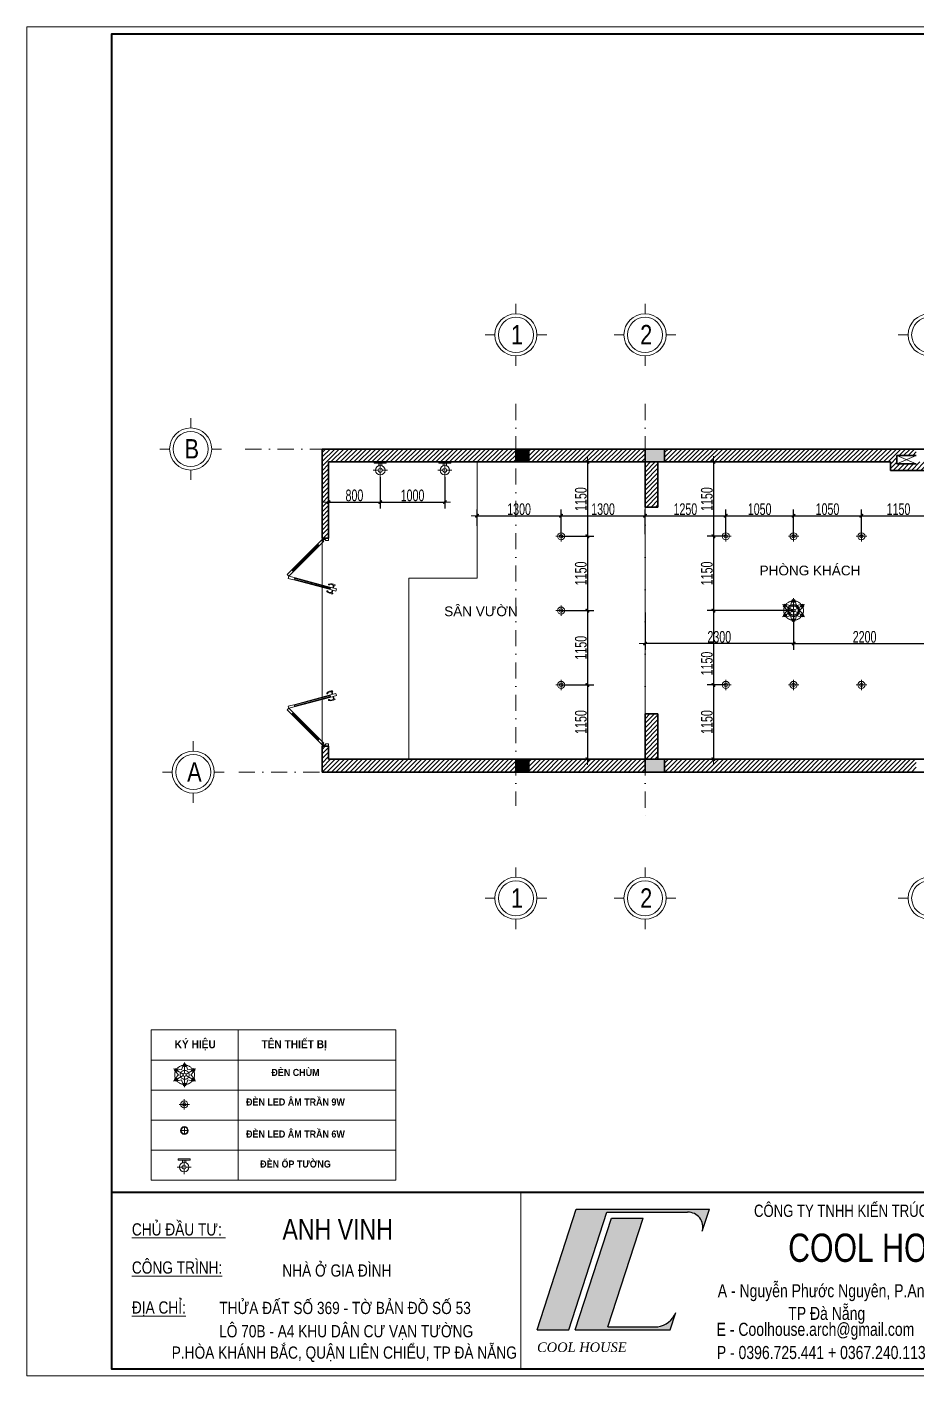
# Model space of a CAD drawing. Header units: inches. Extents: x 921646 to 2157952, y -92667 to 262089.
# Drawn here: x 1945408 to 1959174, y 46066 to 66943 of the extents above; entities that cross this region are included whole.
import ezdxf
from ezdxf.enums import TextEntityAlignment as Align

# ---------------------------------------------------------------- set-up
doc = ezdxf.new("R2010")
doc.units = ezdxf.units.IN
doc.header["$MEASUREMENT"] = 0
for name, pattern in [('CENTER', [2, 1.25, -0.25, 0.25, -0.25]), ('DASHDOT', [1, 0.5, -0.25, 0, -0.25]), ('DASHED', [0.75, 0.5, -0.25])]:
    doc.linetypes.add(name, pattern=pattern)
doc.layers.get('0').update_dxf_attribs({"lineweight": 9})
doc.layers.get('DEFPOINTS').update_dxf_attribs({"lineweight": 9})
for name, color, linetype, lineweight in [('00 gach chiu lua', 30, 'Continuous', 13), ('01-WALL', 10, 'Continuous', 35), ('04-TRUC', 40, 'DASHDOT', 9), ('09-DIMOUT', 251, 'Continuous', 9), ('13 TRICH DAN', 134, 'Continuous', 9), ('13-VATDUNG', 104, 'Continuous', 13), ('Cp Net Dam 0.25', 4, 'Continuous', 25), ('Cp Net Manh 0.15', 8, 'Continuous', 15), ('Cp Net Thep 0.40', 2, 'Continuous', 40), ('Cp Text 0.15', 3, 'Continuous', 15), ('DIEN-TB', 12, 'Continuous', 5), ('HATCH', 244, 'Continuous', 0)]:
    doc.layers.add(name, color=color, linetype=linetype, lineweight=lineweight)
doc.layers.add('02-TEXT', color=7, linetype='Continuous')
doc.styles.add('C', font='VHARIAL.TTF')
doc.styles.add('IN', font='VHARIAL.TTF')
doc.styles.add('KICHTHUOC', font='VHELVCN.TTF', dxfattribs={"width": 0.8})
doc.styles.add('kt', font='VHELVCN.TTF')
doc.styles.add('Text', font='VKORIN.TTF')
doc.styles.add('VHELVEN', font='VHELVEN.TTF')
doc.styles.add('VNI-HELVE', font='VHELVEB.TTF', dxfattribs={"width": 0.8})
doc.dimstyles.new('Copy of 100', dxfattribs={"dimscale": 100, "dimtxt": 1.8, "dimasz": 0.003, "dimexe": 1, "dimexo": 0, "dimgap": 0.1, "dimtad": 1, "dimdec": 0, "dimdsep": 46, "dimtxsty": 'KICHTHUOC', "dimblk": '1A', "dimcen": 0.001, "dimdle": 1.5, "dimclrt": 3, "dimadec": 0, "dimazin": 0, "dimtfac": 1, "dimtdec": 0, "dimtix": 1, "dimtmove": 2, "dimatfit": 3, "dimldrblk": '1A', "dimfxl": 1, "dimtolj": 1, "dimtzin": 0, "dimarcsym": 0})

# ---------------------------------------------------------------- blocks, each defined once
blk = doc.blocks.new('DDDD')
at = {"layer": '09-DIMOUT'}
h = blk.add_hatch(color=256, dxfattribs=at)
h.dxf.hatch_style = 1
h.paths.add_polyline_path([(1648738, 63343), (1649038, 63343), (1649038, 63543), (1648738, 63543)])
at = {"layer": '01-WALL'}
blk.add_lwpolyline([(1648738, 63343), (1649038, 63343), (1649038, 63543), (1648738, 63543)], close=True, dxfattribs=at)
blk = doc.blocks.new('luoi')
at = {"layer": '09-DIMOUT'}
h = blk.add_hatch(color=256, dxfattribs=at)
h.dxf.hatch_style = 1
h.paths.add_polyline_path([(1733122, 129394), (1733322, 129394), (1733322, 129594), (1733122, 129594)])
h = blk.add_hatch(color=256, dxfattribs=at)
h.dxf.hatch_style = 1
h.paths.add_polyline_path([(1733122, 124594), (1733322, 124594), (1733322, 124794), (1733122, 124794)])
at = {"layer": '01-WALL'}
for points in [[(1733122, 129594), (1733322, 129594), (1733322, 129394), (1733122, 129394)], [(1733122, 124794), (1733322, 124794), (1733322, 124594), (1733122, 124594)]]:
    blk.add_lwpolyline(points, close=True, dxfattribs=at)
at = {"layer": '04-TRUC', "ltscale": 500}
for p, q in [((1733122, 130293), (1733122, 124071)), ((1735122, 130293), (1735122, 123840)), ((1728931, 129594), (1752564, 129594)), ((1728830, 124594), (1752564, 124594))]:
    blk.add_line(p, q, dxfattribs=at)
at = {"layer": '09-DIMOUT', "xscale": -1, "rotation": 180}
for p in [(86384, 192937), (86384, 188137)]:
    blk.add_blockref('DDDD', p, dxfattribs=at)
blk = doc.blocks.new('tương t1')
at = {"layer": '09-DIMOUT'}
h = blk.add_hatch(dxfattribs=at)
h.set_pattern_fill('ANSI31', color=256, scale=400)
h.set_pattern_definition([(45, (-219856.57, -74351.743), (-35.355339, 35.355339), [])])
h.paths.add_polyline_path([(1733122, 124794), (1730222, 124794), (1730222, 124994), (1730122, 124994), (1730122, 124594), (1733122, 124594)])
h.paths.add_polyline_path([(1735122, 124794), (1733322, 124794), (1733322, 124594), (1735122, 124594)])
h.paths.add_polyline_path([(1735322, 125494), (1735122, 125494), (1735122, 124794), (1735322, 124794)])
h.paths.add_polyline_path([(1739322, 124794), (1735422, 124794), (1735422, 124594), (1739322, 124594)])
h.paths.add_polyline_path([(1742922, 124794), (1742922, 124894), (1742822, 124894), (1742822, 124794), (1742742, 124794), (1742742, 124894), (1742202, 124894), (1742202, 124794), (1742122, 124794), (1742122, 124894), (1742022, 124894), (1742022, 124794), (1739622, 124794), (1739622, 124594), (1742922, 124594)])
h.paths.add_polyline_path([(1746522, 124794), (1743222, 124794), (1743222, 124594), (1746522, 124594)])
h.paths.add_polyline_path([(1751322, 124744), (1751272, 124744), (1751272, 125194), (1751422, 125194), (1751422, 124794), (1751622, 124794), (1751622, 125607), (1751422, 125607), (1751422, 125294), (1751172, 125294), (1751172, 124744), (1748472, 124744), (1748472, 125294), (1748372, 125294), (1748372, 124794), (1746822, 124794), (1746822, 124594), (1751322, 124594)])
h.paths.add_polyline_path([(1751622, 125994), (1751422, 125994), (1751422, 125607), (1751622, 125607)])
h.paths.add_polyline_path([(1751422, 126194), (1751122, 126194), (1751122, 126094), (1751422, 126094)])
h.paths.add_polyline_path([(1751622, 126294), (1751522, 126294), (1751522, 126194), (1751622, 126194)])
h.paths.add_polyline_path([(1750522, 126194), (1750122, 126194), (1750122, 126294), (1750022, 126294), (1750022, 126194), (1747822, 126194), (1747822, 126094), (1748372, 126094), (1748372, 125994), (1748472, 125994), (1748472, 126094), (1750522, 126094)])
h.paths.add_polyline_path([(1746822, 129394), (1746722, 129394), (1746722, 126094), (1746922, 126094), (1746922, 126194), (1746822, 126194), (1746822, 126794), (1746822, 126894)])
h.paths.add_polyline_path([(1750122, 127494), (1750022, 127494), (1750022, 127194), (1750122, 127194)])
h.paths.add_polyline_path([(1750122, 129394), (1751322, 129394), (1751322, 129594), (1746822, 129594), (1746822, 129444), (1750022, 129444), (1750022, 128894), (1750122, 128894)])
h.paths.add_polyline_path([(1751622, 129394), (1751522, 129394), (1751522, 127194), (1751622, 127194)])
h.paths.add_polyline_path([(1746522, 129594), (1743222, 129594), (1743222, 129394), (1746522, 129394)])
h.paths.add_polyline_path([(1742922, 129594), (1739622, 129594), (1739622, 129394), (1742922, 129394)])
h.paths.add_polyline_path([(1739022, 129494), (1739322, 129494), (1739322, 129594), (1735422, 129594), (1735422, 129394), (1738922, 129394), (1738922, 129264), (1739522, 129264), (1739522, 129394), (1739322, 129394), (1739322, 129364), (1739022, 129364)])
h.paths.add_polyline_path([(1735122, 129594), (1733322, 129594), (1733322, 129394), (1735122, 129394)])
h.paths.add_polyline_path([(1735322, 129394), (1735122, 129394), (1735122, 128694), (1735322, 128694)])
h.paths.add_polyline_path([(1733122, 129594), (1730122, 129594), (1730122, 128214), (1730222, 128214), (1730222, 129394), (1733122, 129394)])
at = {"layer": '01-WALL'}
for p, q in [((1730122, 129594), (1751622, 129594)), ((1730122, 128214), (1730122, 129594)), ((1739322, 129494), (1739022, 129494)), ((1739022, 129494), (1739022, 129364)), ((1730222, 129394), (1738922, 129394)), ((1730222, 128214), (1730222, 129394)), ((1735122, 129394), (1735122, 128694)), ((1735322, 129394), (1735322, 128694)), ((1738922, 129394), (1738922, 129264)), ((1739522, 129264), (1738922, 129264)), ((1739322, 129364), (1739022, 129364)), ((1735322, 128694), (1735122, 128694)), ((1730222, 128214), (1730122, 128214)), ((1735122, 125494), (1735122, 124794)), ((1735322, 125494), (1735122, 125494)), ((1735322, 125494), (1735322, 124794)), ((1730122, 124594), (1730122, 124994)), ((1730222, 124994), (1730122, 124994)), ((1730222, 124794), (1730222, 124994)), ((1730222, 124794), (1742022, 124794)), ((1751622, 124594), (1730122, 124594))]:
    blk.add_line(p, q, dxfattribs=at)
at = {"layer": '09-DIMOUT'}
for p, q in [((1739022, 129364), (1739322, 129494)), ((1739322, 129364), (1739022, 129494)), ((1735322, 128694), (1735122, 128694))]:
    blk.add_line(p, q, dxfattribs=at)
blk = doc.blocks.new('jajaj')
at = {"layer": '13-VATDUNG'}
for p, q in [((1736072, 149910), (1735719, 149557)), ((1736078, 149903), (1735726, 149551)), ((1736087, 149894), (1735735, 149541)), ((1736094, 149887), (1735742, 149535)), ((1736240, 149280), (1735759, 149409)), ((1736243, 149289), (1735762, 149418)), ((1736246, 149302), (1735765, 149431)), ((1736249, 149311), (1735767, 149440)), ((1736283, 149269), (1736274, 149232)), ((1736291, 149266), (1736282, 149230)), ((1736292, 149299), (1736301, 149336)), ((1736300, 149297), (1736309, 149334))]:
    blk.add_line(p, q, dxfattribs=at)
for points in [[(1736096, 149902), (1736087, 149894), (1736094, 149887), (1736164, 149956), (1736141, 149979), (1736072, 149910), (1736078, 149903), (1736087, 149911)], [(1736187, 149966), (1736232, 149966), (1736232, 149999), (1736141, 149999), (1736141, 149979), (1736187, 149979)], [(1735742, 149535), (1735735, 149541), (1735727, 149533), (1735718, 149542), (1735726, 149551), (1735719, 149557), (1735650, 149488), (1735673, 149465)], [(1735767, 149440), (1735765, 149431), (1735753, 149434), (1735750, 149421), (1735762, 149418), (1735759, 149409), (1735664, 149434), (1735673, 149465)], [(1736258, 149299), (1736246, 149302), (1736249, 149311), (1736343, 149286), (1736335, 149255), (1736240, 149280), (1736243, 149289), (1736254, 149286)]]:
    blk.add_lwpolyline(points, close=True, dxfattribs=at)
for points in [[(1736218, 149259, -0.468874), (1736219, 149247, 0.208252), (1736264, 149234), (1736292, 149227), (1736289, 149217, -0.211764), (1736206, 149250, -0.765143)], [(1736247, 149350, -0.468874), (1736240, 149341, -0.765143), (1736234, 149354, -0.211764), (1736322, 149341), (1736320, 149331), (1736292, 149339, 0.208252)]]:
    blk.add_lwpolyline(points, format="xyb", close=True, dxfattribs=at)
blk = doc.blocks.new('A$C788F0ACE')
at = {"layer": 'Cp Net Manh 0.15', "linetype": 'Continuous'}
for p, q in [((0, 300), (0, 440)), ((-300, 0), (-440, 0)), ((300, 0), (440, 0)), ((0, -300), (0, -440))]:
    blk.add_line(p, q, dxfattribs=at)
for radius in [300, 250]:
    blk.add_circle((0, 0), radius, dxfattribs=at)
at = {"layer": 'Cp Text 0.15', "color": 7, "linetype": 'Continuous', "style": 'VHELVEN'}
blk.add_attdef('TRUC', text='', height=280, dxfattribs=at).set_placement((94, 1), align=Align.MIDDLE_CENTER)
blk = doc.blocks.new('dim')
at = {"layer": 'Cp Text 0.15'}
ref = blk.add_blockref('A$C788F0ACE', (1952978.4, 205712.9), dxfattribs=dict(at, xscale=1.086778053933425, yscale=1.086778053933425, zscale=1.086778053933425, rotation=180))
ref.add_attrib('TRUC', '1', dxfattribs={"layer": '0', "color": 3, "height": 300, "style": 'VNI-HELVE', "width": 0.8}).set_placement((1952996.2, 205716.2), align=Align.MIDDLE_CENTER)
ref = blk.add_blockref('A$C788F0ACE', (1954978.4, 205712.9), dxfattribs=dict(at, xscale=1.086778053933425, yscale=1.086778053933425, zscale=1.086778053933425, rotation=180))
ref.add_attrib('TRUC', '2', dxfattribs={"layer": '0', "color": 3, "height": 300, "style": 'VNI-HELVE', "width": 0.8}).set_placement((1954996.2, 205716.2), align=Align.MIDDLE_CENTER)
ref = blk.add_blockref('A$C788F0ACE', (1959378.4, 205712.9), dxfattribs=dict(at, xscale=1.086778053933425, yscale=1.086778053933425, zscale=1.086778053933425, rotation=180))
ref.add_attrib('TRUC', '3', dxfattribs={"layer": '0', "color": 3, "height": 300, "style": 'VNI-HELVE', "width": 0.8}).set_placement((1959396.2, 205716.2), align=Align.MIDDLE_CENTER)
ref = blk.add_blockref('A$C788F0ACE', (1947942.5, 203946), dxfattribs=dict(at, xscale=1.086778053933425, yscale=1.086778053933425, zscale=1.086778053933425, rotation=180))
ref.add_attrib('TRUC', 'B', dxfattribs={"layer": '0', "color": 3, "height": 300, "style": 'VNI-HELVE', "width": 0.8}).set_placement((1947960.3, 203949.4), align=Align.MIDDLE_CENTER)
ref = blk.add_blockref('A$C788F0ACE', (1947982.5, 198946), dxfattribs=dict(at, xscale=1.086778053933425, yscale=1.086778053933425, zscale=1.086778053933425, rotation=180))
ref.add_attrib('TRUC', 'A', dxfattribs={"layer": '0', "color": 3, "height": 300, "style": 'VNI-HELVE', "width": 0.8}).set_placement((1948000.3, 198949.4), align=Align.MIDDLE_CENTER)
ref = blk.add_blockref('A$C788F0ACE', (1952978.4, 196993.8), dxfattribs=dict(at, xscale=1.086778053933425, yscale=1.086778053933425, zscale=1.086778053933425, rotation=180))
ref.add_attrib('TRUC', '1', dxfattribs={"layer": '0', "color": 3, "height": 300, "style": 'VNI-HELVE', "width": 0.8}).set_placement((1952996.2, 196997.1), align=Align.MIDDLE_CENTER)
ref = blk.add_blockref('A$C788F0ACE', (1954978.4, 196993.8), dxfattribs=dict(at, xscale=1.086778053933425, yscale=1.086778053933425, zscale=1.086778053933425, rotation=180))
ref.add_attrib('TRUC', '2', dxfattribs={"layer": '0', "color": 3, "height": 300, "style": 'VNI-HELVE', "width": 0.8}).set_placement((1954996.2, 196997.1), align=Align.MIDDLE_CENTER)
ref = blk.add_blockref('A$C788F0ACE', (1959378.4, 196993.8), dxfattribs=dict(at, xscale=1.086778053933425, yscale=1.086778053933425, zscale=1.086778053933425, rotation=180))
ref.add_attrib('TRUC', '3', dxfattribs={"layer": '0', "color": 3, "height": 300, "style": 'VNI-HELVE', "width": 0.8}).set_placement((1959396.2, 196997.1), align=Align.MIDDLE_CENTER)
blk = doc.blocks.new('Khung Ht dep')
at = {"layer": 'HATCH'}
h = blk.add_hatch(color=256, dxfattribs=at)
h.dxf.hatch_style = 1
h.paths.add_polyline_path([(9412, 2369), (9878, 2369), (10440, 4098), (11626, 4098, -0.508984), (11842, 3821), (11946, 4142), (9989, 4142)])
h.paths.add_polyline_path([(9972, 2369), (11370, 2369), (11453, 2625, -0.262638), (11186, 2413), (10452, 2413), (10971, 4009), (10505, 4009)], flags=17)
blk.add_line((9173, 4392), (9173, 1792))
at = {"layer": 'Cp Net Dam 0.25'}
for p, q in [((9412, 2369), (9989, 4142)), ((9878, 2369), (10440, 4098)), ((9972, 2369), (10505, 4009)), ((9989, 4142), (11946, 4142)), ((10440, 4098), (11626, 4098)), ((10452, 2413), (10971, 4009)), ((10505, 4009), (10971, 4009)), ((11842, 3821), (11946, 4142)), ((11370, 2369), (11453, 2625)), ((10452, 2413), (11186, 2413)), ((9412, 2369), (9878, 2369)), ((9972, 2369), (11370, 2369))]:
    blk.add_line(p, q, dxfattribs=at)
for centre, radius, start, end in [((11633, 3881), 217, 344.0217, 91.9232), ((11131, 2756), 347, 278.9949, 337.8578)]:
    blk.add_arc(centre, radius, start, end, dxfattribs=at)
at = {"layer": 'Cp Net Thep 0.40', "color": 106}
blk.add_line((3162, 4392), (30380, 4392), dxfattribs=at)
at = {"layer": 'Cp Net Thep 0.40', "color": 106, "flags": 128}
blk.add_lwpolyline([(30380, 21415), (30380, 1792), (3162, 1792), (3162, 21415)], close=True, dxfattribs=at)
at = {"layer": 'DEFPOINTS', "ltscale": 100}
blk.add_lwpolyline([(30430, 1692), (30430, 21515), (1912, 21515), (1912, 1692)], close=True, dxfattribs=at)
at = {"layer": 'Cp Net Manh 0.15', "insert": (9412, 2185), "char_height": 140.72, "width": 1957.54, "attachment_point": 1, "rotation": 359.9996, "style": 'kt'}
blk.add_mtext('\\pxqd;{\\fTimes New Roman|b0|i1|c0|p18;COOL HOUSE}', dxfattribs=at)
at = {"layer": 'Cp Text 0.15', "color": 8, "style": 'Text', "width": 0.8}
for s, height, p in [('COÂNG TY TNHH KIEÁN TRUÙC - XAÂY DÖÏNG', 180.23, (12602, 4030)), ('COOL HOUSE', 415.3, (13104, 3369)), ('A - Nguyeãn Phöôùc Nguyeân, P.An Kheâ, Q.Thanh Kheâ', 192.25, (12069, 2849)), ('TP Ñaø Naüng', 192.25, (13105, 2516)), ('E - Coolhouse.arch@gmail.com', 192.25, (12052, 2282)), ('P - 0396.725.441 + 0367.240.113', 192.25, (12055, 1941))]:
    blk.add_text(s, height=height, dxfattribs=at).set_placement(p)
at = {"layer": 'Cp Text 0.15', "color": 7, "ltscale": 100, "style": 'IN', "width": 0.8}
for s, height, p in [('%%uchñ ®Çu t\xad: ', 180, (3455, 3756)), ('ANH VINH', 304.2, (5669, 3694, -32416)), ('%%Uc«ng tr×nh:', 180, (3455, 3196)), ('nhµ ë gia ®×nh', 180, (5667, 3152, -32416)), ('%%U®Þa chØ:', 180, (3455, 2609)), ('thöa ®Êt sè 369 - tê b¶n ®å sè 53', 180, (4741, 2602, -32416)), ('l« 70b - a4 khu d©n c\xad v¹n t\xadêng ', 180, (4738, 2260, -32416)), ('p.hßa kh¸nh b¾c, quËn liªn chiÓu, tp ®µ n½ng', 180, (4041, 1946, -32416))]:
    blk.add_text(s, height=height, dxfattribs=at).set_placement(p)
blk = doc.blocks.new('KTHUOC')
blk.add_hatch(color=256).paths.add_polyline_path([(-71, -42), (42, 71, -1), (71, 42), (-42, -71, -1)])
for p, q in [((-14, 14), (14, -14)), ((0, -200), (0, 200)), ((-300, 0), (300, 0))]:
    blk.add_line(p, q)
for points in [[(42, 71), (-71, -42)], [(-42, -71), (71, 42)]]:
    blk.add_lwpolyline(points)
for centre, start, end in [((57, 57), 315, 135), ((-57, -57), 135, 315)]:
    blk.add_arc(centre, 20, start, end)
blk = doc.blocks.new('1A')
at = {"layer": '00 gach chiu lua'}
blk.add_blockref('KTHUOC', (0, 0), dxfattribs=at)
blk = doc.blocks.new('*D374')
at = {"layer": '09-DIMOUT', "color": 0, "lineweight": -2, "transparency": 16777216}
for p, q in [((1952378, 59221), (1952378, 59478)), ((1952379, 59378), (1953678, 59378)), ((1953678, 59062), (1953678, 59478))]:
    blk.add_line(p, q, dxfattribs=at)
at = {"layer": 'DEFPOINTS', "color": 0, "transparency": 16777216}
for p in [(1953678, 59378), (1952378, 59221), (1953678, 59062)]:
    blk.add_point(p, dxfattribs=at)
at = {"layer": '09-DIMOUT', "color": 0, "lineweight": -2, "transparency": 16777216, "xscale": 0.3, "yscale": 0.3, "zscale": 0.3, "rotation": 180}
blk.add_blockref('1A', (1952378, 59378), dxfattribs=at)
at = {"layer": '09-DIMOUT', "color": 0, "lineweight": -2, "transparency": 16777216, "xscale": 0.3, "yscale": 0.3, "zscale": 0.3}
blk.add_blockref('1A', (1953678, 59378), dxfattribs=at)
at = {"layer": '09-DIMOUT', "color": 3, "transparency": 16777216, "insert": (1953028, 59480), "char_height": 180, "attachment_point": 5, "style": 'KICHTHUOC'}
blk.add_mtext('\\A1;1300', dxfattribs=at)
blk = doc.blocks.new('*D375')
at = {"layer": '09-DIMOUT', "color": 0, "lineweight": -2, "transparency": 16777216}
for p, q in [((1953678, 59062), (1953678, 59478)), ((1953679, 59378), (1954978, 59378)), ((1954978, 59092), (1954978, 59478))]:
    blk.add_line(p, q, dxfattribs=at)
at = {"layer": 'DEFPOINTS', "color": 0, "transparency": 16777216}
for p in [(1954978, 59378), (1954978, 59092), (1953678, 59062)]:
    blk.add_point(p, dxfattribs=at)
at = {"layer": '09-DIMOUT', "color": 0, "lineweight": -2, "transparency": 16777216, "xscale": 0.3, "yscale": 0.3, "zscale": 0.3, "rotation": 180}
blk.add_blockref('1A', (1953678, 59378), dxfattribs=at)
at = {"layer": '09-DIMOUT', "color": 0, "lineweight": -2, "transparency": 16777216, "xscale": 0.3, "yscale": 0.3, "zscale": 0.3}
blk.add_blockref('1A', (1954978, 59378), dxfattribs=at)
at = {"layer": '09-DIMOUT', "color": 3, "transparency": 16777216, "insert": (1954328, 59480), "char_height": 180, "attachment_point": 5, "style": 'KICHTHUOC'}
blk.add_mtext('\\A1;1300', dxfattribs=at)
blk = doc.blocks.new('*D376')
at = {"layer": '09-DIMOUT', "color": 0, "lineweight": -2, "transparency": 16777216}
for p, q in [((1954978, 59092), (1954978, 59478)), ((1954979, 59378), (1956228, 59378)), ((1956228, 59062), (1956228, 59478))]:
    blk.add_line(p, q, dxfattribs=at)
at = {"layer": 'DEFPOINTS', "color": 0, "transparency": 16777216}
for p in [(1956228, 59378), (1954978, 59092), (1956228, 59062)]:
    blk.add_point(p, dxfattribs=at)
at = {"layer": '09-DIMOUT', "color": 0, "lineweight": -2, "transparency": 16777216, "xscale": 0.3, "yscale": 0.3, "zscale": 0.3, "rotation": 180}
blk.add_blockref('1A', (1954978, 59378), dxfattribs=at)
at = {"layer": '09-DIMOUT', "color": 0, "lineweight": -2, "transparency": 16777216, "xscale": 0.3, "yscale": 0.3, "zscale": 0.3}
blk.add_blockref('1A', (1956228, 59378), dxfattribs=at)
at = {"layer": '09-DIMOUT', "color": 3, "transparency": 16777216, "insert": (1955603, 59480), "char_height": 180, "attachment_point": 5, "style": 'KICHTHUOC'}
blk.add_mtext('\\A1;1250', dxfattribs=at)
blk = doc.blocks.new('*D377')
at = {"layer": '09-DIMOUT', "color": 0, "lineweight": -2, "transparency": 16777216}
for p, q in [((1956228, 59062), (1956228, 59478)), ((1956229, 59378), (1957278, 59378)), ((1957278, 59062), (1957278, 59478))]:
    blk.add_line(p, q, dxfattribs=at)
at = {"layer": 'DEFPOINTS', "color": 0, "transparency": 16777216}
for p in [(1957278, 59378), (1956228, 59062), (1957278, 59062)]:
    blk.add_point(p, dxfattribs=at)
at = {"layer": '09-DIMOUT', "color": 0, "lineweight": -2, "transparency": 16777216, "xscale": 0.3, "yscale": 0.3, "zscale": 0.3, "rotation": 180}
blk.add_blockref('1A', (1956228, 59378), dxfattribs=at)
at = {"layer": '09-DIMOUT', "color": 0, "lineweight": -2, "transparency": 16777216, "xscale": 0.3, "yscale": 0.3, "zscale": 0.3}
blk.add_blockref('1A', (1957278, 59378), dxfattribs=at)
at = {"layer": '09-DIMOUT', "color": 3, "transparency": 16777216, "insert": (1956753, 59480), "char_height": 180, "attachment_point": 5, "style": 'KICHTHUOC'}
blk.add_mtext('\\A1;1050', dxfattribs=at)
blk = doc.blocks.new('*D378')
at = {"layer": '09-DIMOUT', "color": 0, "lineweight": -2, "transparency": 16777216}
for p, q in [((1957278, 59062), (1957278, 59478)), ((1957279, 59378), (1958328, 59378)), ((1958328, 59062), (1958328, 59478))]:
    blk.add_line(p, q, dxfattribs=at)
at = {"layer": 'DEFPOINTS', "color": 0, "transparency": 16777216}
for p in [(1958328, 59378), (1957278, 59062), (1958328, 59062)]:
    blk.add_point(p, dxfattribs=at)
at = {"layer": '09-DIMOUT', "color": 0, "lineweight": -2, "transparency": 16777216, "xscale": 0.3, "yscale": 0.3, "zscale": 0.3, "rotation": 180}
blk.add_blockref('1A', (1957278, 59378), dxfattribs=at)
at = {"layer": '09-DIMOUT', "color": 0, "lineweight": -2, "transparency": 16777216, "xscale": 0.3, "yscale": 0.3, "zscale": 0.3}
blk.add_blockref('1A', (1958328, 59378), dxfattribs=at)
at = {"layer": '09-DIMOUT', "color": 3, "transparency": 16777216, "insert": (1957803, 59480), "char_height": 180, "attachment_point": 5, "style": 'KICHTHUOC'}
blk.add_mtext('\\A1;1050', dxfattribs=at)
blk = doc.blocks.new('*D379')
at = {"layer": '09-DIMOUT', "color": 0, "lineweight": -2, "transparency": 16777216}
for p, q in [((1958328, 59062), (1958328, 59478)), ((1958329, 59378), (1959478, 59378)), ((1959478, 58989), (1959478, 59478))]:
    blk.add_line(p, q, dxfattribs=at)
at = {"layer": 'DEFPOINTS', "color": 0, "transparency": 16777216}
for p in [(1959478, 59378), (1958328, 59062), (1959478, 58989)]:
    blk.add_point(p, dxfattribs=at)
at = {"layer": '09-DIMOUT', "color": 0, "lineweight": -2, "transparency": 16777216, "xscale": 0.3, "yscale": 0.3, "zscale": 0.3, "rotation": 180}
blk.add_blockref('1A', (1958328, 59378), dxfattribs=at)
at = {"layer": '09-DIMOUT', "color": 0, "lineweight": -2, "transparency": 16777216, "xscale": 0.3, "yscale": 0.3, "zscale": 0.3}
blk.add_blockref('1A', (1959478, 59378), dxfattribs=at)
at = {"layer": '09-DIMOUT', "color": 3, "transparency": 16777216, "insert": (1958903, 59480), "char_height": 180, "attachment_point": 5, "style": 'KICHTHUOC'}
blk.add_mtext('\\A1;1150', dxfattribs=at)
blk = doc.blocks.new('*D380')
at = {"layer": '09-DIMOUT', "color": 0, "lineweight": -2, "transparency": 16777216}
for p, q in [((1953678, 60212), (1954187, 60212)), ((1954087, 60212), (1954087, 59062)), ((1953678, 59062), (1954187, 59062))]:
    blk.add_line(p, q, dxfattribs=at)
at = {"layer": 'DEFPOINTS', "color": 0, "transparency": 16777216}
for p in [(1953678, 60212), (1953678, 59062), (1954087, 59062)]:
    blk.add_point(p, dxfattribs=at)
at = {"layer": '09-DIMOUT', "color": 0, "lineweight": -2, "transparency": 16777216, "xscale": 0.3, "yscale": 0.3, "zscale": 0.3}
for p, rotation in [((1954087, 60212), 90), ((1954087, 59062), 270)]:
    blk.add_blockref('1A', p, dxfattribs=dict(at, rotation=rotation))
at = {"layer": '09-DIMOUT', "color": 3, "transparency": 16777216, "insert": (1953985, 59637), "char_height": 180, "attachment_point": 5, "rotation": 90, "style": 'KICHTHUOC'}
blk.add_mtext('\\A1;1150', dxfattribs=at)
blk = doc.blocks.new('*D381')
at = {"layer": '09-DIMOUT', "color": 0, "lineweight": -2, "transparency": 16777216}
for p, q in [((1953678, 59062), (1954187, 59062)), ((1954087, 59062), (1954087, 57912)), ((1953678, 57912), (1954187, 57912))]:
    blk.add_line(p, q, dxfattribs=at)
at = {"layer": 'DEFPOINTS', "color": 0, "transparency": 16777216}
for p in [(1953678, 59062), (1953678, 57912), (1954087, 57912)]:
    blk.add_point(p, dxfattribs=at)
at = {"layer": '09-DIMOUT', "color": 0, "lineweight": -2, "transparency": 16777216, "xscale": 0.3, "yscale": 0.3, "zscale": 0.3}
for p, rotation in [((1954087, 59062), 90), ((1954087, 57912), 270)]:
    blk.add_blockref('1A', p, dxfattribs=dict(at, rotation=rotation))
at = {"layer": '09-DIMOUT', "color": 3, "transparency": 16777216, "insert": (1953985, 58487), "char_height": 180, "attachment_point": 5, "rotation": 90, "style": 'KICHTHUOC'}
blk.add_mtext('\\A1;1150', dxfattribs=at)
blk = doc.blocks.new('*D382')
at = {"layer": '09-DIMOUT', "color": 0, "lineweight": -2, "transparency": 16777216}
for p, q in [((1953678, 57912), (1954187, 57912)), ((1954087, 57912), (1954087, 56762)), ((1953678, 56762), (1954187, 56762))]:
    blk.add_line(p, q, dxfattribs=at)
at = {"layer": 'DEFPOINTS', "color": 0, "transparency": 16777216}
for p in [(1953678, 57912), (1953678, 56762), (1954087, 56762)]:
    blk.add_point(p, dxfattribs=at)
at = {"layer": '09-DIMOUT', "color": 0, "lineweight": -2, "transparency": 16777216, "xscale": 0.3, "yscale": 0.3, "zscale": 0.3}
for p, rotation in [((1954087, 57912), 90), ((1954087, 56762), 270)]:
    blk.add_blockref('1A', p, dxfattribs=dict(at, rotation=rotation))
at = {"layer": '09-DIMOUT', "color": 3, "transparency": 16777216, "insert": (1953985, 57337), "char_height": 180, "attachment_point": 5, "rotation": 90, "style": 'KICHTHUOC'}
blk.add_mtext('\\A1;1150', dxfattribs=at)
blk = doc.blocks.new('*D383')
at = {"layer": '09-DIMOUT', "color": 0, "lineweight": -2, "transparency": 16777216}
for p, q in [((1953678, 56762), (1954187, 56762)), ((1954087, 56762), (1954087, 55612)), ((1953678, 55612), (1954187, 55612))]:
    blk.add_line(p, q, dxfattribs=at)
at = {"layer": 'DEFPOINTS', "color": 0, "transparency": 16777216}
for p in [(1953678, 56762), (1953678, 55612), (1954087, 55612)]:
    blk.add_point(p, dxfattribs=at)
at = {"layer": '09-DIMOUT', "color": 0, "lineweight": -2, "transparency": 16777216, "xscale": 0.3, "yscale": 0.3, "zscale": 0.3}
for p, rotation in [((1954087, 56762), 90), ((1954087, 55612), 270)]:
    blk.add_blockref('1A', p, dxfattribs=dict(at, rotation=rotation))
at = {"layer": '09-DIMOUT', "color": 3, "transparency": 16777216, "insert": (1953985, 56187), "char_height": 180, "attachment_point": 5, "rotation": 90, "style": 'KICHTHUOC'}
blk.add_mtext('\\A1;1150', dxfattribs=at)
blk = doc.blocks.new('*D384')
at = {"layer": '09-DIMOUT', "color": 0, "lineweight": -2, "transparency": 16777216}
for p, q in [((1956256, 60212), (1955938, 60212)), ((1956038, 60212), (1956038, 59062)), ((1956228, 59062), (1955938, 59062))]:
    blk.add_line(p, q, dxfattribs=at)
at = {"layer": 'DEFPOINTS', "color": 0, "transparency": 16777216}
for p in [(1956256, 60212), (1956038, 59062), (1956228, 59062)]:
    blk.add_point(p, dxfattribs=at)
at = {"layer": '09-DIMOUT', "color": 0, "lineweight": -2, "transparency": 16777216, "xscale": 0.3, "yscale": 0.3, "zscale": 0.3}
for p, rotation in [((1956038, 60212), 90), ((1956038, 59062), 270)]:
    blk.add_blockref('1A', p, dxfattribs=dict(at, rotation=rotation))
at = {"layer": '09-DIMOUT', "color": 3, "transparency": 16777216, "insert": (1955936, 59637), "char_height": 180, "attachment_point": 5, "rotation": 90, "style": 'KICHTHUOC'}
blk.add_mtext('\\A1;1150', dxfattribs=at)
blk = doc.blocks.new('*D385')
at = {"layer": '09-DIMOUT', "color": 0, "lineweight": -2, "transparency": 16777216}
for p, q in [((1956228, 59062), (1955938, 59062)), ((1956038, 59062), (1956038, 57912)), ((1957278, 57912), (1955938, 57912))]:
    blk.add_line(p, q, dxfattribs=at)
at = {"layer": 'DEFPOINTS', "color": 0, "transparency": 16777216}
for p in [(1956228, 59062), (1956038, 57912), (1957278, 57912)]:
    blk.add_point(p, dxfattribs=at)
at = {"layer": '09-DIMOUT', "color": 0, "lineweight": -2, "transparency": 16777216, "xscale": 0.3, "yscale": 0.3, "zscale": 0.3}
for p, rotation in [((1956038, 59062), 90), ((1956038, 57912), 270)]:
    blk.add_blockref('1A', p, dxfattribs=dict(at, rotation=rotation))
at = {"layer": '09-DIMOUT', "color": 3, "transparency": 16777216, "insert": (1955936, 58487), "char_height": 180, "attachment_point": 5, "rotation": 90, "style": 'KICHTHUOC'}
blk.add_mtext('\\A1;1150', dxfattribs=at)
blk = doc.blocks.new('*D386')
at = {"layer": '09-DIMOUT', "color": 0, "lineweight": -2, "transparency": 16777216}
for p, q in [((1957278, 57912), (1955938, 57912)), ((1956038, 57912), (1956038, 56762)), ((1956228, 56762), (1955938, 56762))]:
    blk.add_line(p, q, dxfattribs=at)
at = {"layer": 'DEFPOINTS', "color": 0, "transparency": 16777216}
for p in [(1957278, 57912), (1956038, 56762), (1956228, 56762)]:
    blk.add_point(p, dxfattribs=at)
at = {"layer": '09-DIMOUT', "color": 0, "lineweight": -2, "transparency": 16777216, "xscale": 0.3, "yscale": 0.3, "zscale": 0.3}
for p, rotation in [((1956038, 57912), 90), ((1956038, 56762), 270)]:
    blk.add_blockref('1A', p, dxfattribs=dict(at, rotation=rotation))
at = {"layer": '09-DIMOUT', "color": 3, "transparency": 16777216, "insert": (1955936, 57092), "char_height": 180, "attachment_point": 5, "rotation": 90, "style": 'KICHTHUOC'}
blk.add_mtext('\\A1;1150', dxfattribs=at)
blk = doc.blocks.new('*D387')
at = {"layer": '09-DIMOUT', "color": 0, "lineweight": -2, "transparency": 16777216}
for p, q in [((1956228, 56762), (1955938, 56762)), ((1956038, 56762), (1956038, 55612)), ((1956228, 55612), (1955938, 55612))]:
    blk.add_line(p, q, dxfattribs=at)
at = {"layer": 'DEFPOINTS', "color": 0, "transparency": 16777216}
for p in [(1956228, 56762), (1956038, 55612), (1956228, 55612)]:
    blk.add_point(p, dxfattribs=at)
at = {"layer": '09-DIMOUT', "color": 0, "lineweight": -2, "transparency": 16777216, "xscale": 0.3, "yscale": 0.3, "zscale": 0.3}
for p, rotation in [((1956038, 56762), 90), ((1956038, 55612), 270)]:
    blk.add_blockref('1A', p, dxfattribs=dict(at, rotation=rotation))
at = {"layer": '09-DIMOUT', "color": 3, "transparency": 16777216, "insert": (1955936, 56187), "char_height": 180, "attachment_point": 5, "rotation": 90, "style": 'KICHTHUOC'}
blk.add_mtext('\\A1;1150', dxfattribs=at)
blk = doc.blocks.new('*D388')
at = {"layer": '09-DIMOUT', "color": 0, "lineweight": -2, "transparency": 16777216}
for p, q in [((1957278, 57912), (1957278, 57302)), ((1959478, 57912), (1959478, 57302)), ((1957279, 57402), (1959478, 57402))]:
    blk.add_line(p, q, dxfattribs=at)
at = {"layer": 'DEFPOINTS', "color": 0, "transparency": 16777216}
for p in [(1957278, 57912), (1959478, 57912), (1959478, 57402)]:
    blk.add_point(p, dxfattribs=at)
at = {"layer": '09-DIMOUT', "color": 0, "lineweight": -2, "transparency": 16777216, "xscale": 0.3, "yscale": 0.3, "zscale": 0.3, "rotation": 180}
blk.add_blockref('1A', (1957278, 57402), dxfattribs=at)
at = {"layer": '09-DIMOUT', "color": 0, "lineweight": -2, "transparency": 16777216, "xscale": 0.3, "yscale": 0.3, "zscale": 0.3}
blk.add_blockref('1A', (1959478, 57402), dxfattribs=at)
at = {"layer": '09-DIMOUT', "color": 3, "transparency": 16777216, "insert": (1958378, 57504), "char_height": 180, "attachment_point": 5, "style": 'KICHTHUOC'}
blk.add_mtext('\\A1;2200', dxfattribs=at)
blk = doc.blocks.new('*D389')
at = {"layer": '09-DIMOUT', "color": 0, "lineweight": -2, "transparency": 16777216}
for p, q in [((1954978, 57884), (1954978, 57302)), ((1957278, 57912), (1957278, 57302)), ((1957278, 57402), (1954979, 57402))]:
    blk.add_line(p, q, dxfattribs=at)
at = {"layer": 'DEFPOINTS', "color": 0, "transparency": 16777216}
for p in [(1954978, 57884), (1957278, 57912), (1954978, 57402)]:
    blk.add_point(p, dxfattribs=at)
at = {"layer": '09-DIMOUT', "color": 0, "lineweight": -2, "transparency": 16777216, "xscale": 0.3, "yscale": 0.3, "zscale": 0.3, "rotation": 180}
blk.add_blockref('1A', (1954978, 57402), dxfattribs=at)
at = {"layer": '09-DIMOUT', "color": 0, "lineweight": -2, "transparency": 16777216, "xscale": 0.3, "yscale": 0.3, "zscale": 0.3}
blk.add_blockref('1A', (1957278, 57402), dxfattribs=at)
at = {"layer": '09-DIMOUT', "color": 3, "transparency": 16777216, "insert": (1956128, 57504), "char_height": 180, "attachment_point": 5, "style": 'KICHTHUOC'}
blk.add_mtext('\\A1;2300', dxfattribs=at)
blk = doc.blocks.new('DCSANHCHINH')
at = {"layer": 'DIEN-TB', "color": 0}
for p, q in [((-354, 203), (-390, 223)), ((-49, 28), (-253, 145)), ((0, 449), (0, 408)), ((0, 292), (0, 56)), ((49, 28), (253, 145)), ((354, 203), (390, 223)), ((-388, -226), (-352, -205)), ((-252, -147), (-49, -28)), ((0, -292), (0, -56)), ((0, -449), (0, -408)), ((49, -28), (252, -147)), ((352, -205), (388, -226))]:
    blk.add_line(p, q, dxfattribs=at)
at = {"layer": 'DIEN-TB', "color": 8}
for p, q in [((-214, -1), (-328, 121)), ((-271, 222), (-107, 185)), ((-58, 345), (-107, 185)), ((107, 185), (58, 345)), ((271, 222), (107, 185)), ((214, -1), (328, 121)), ((-214, -1), (-327, -124)), ((-269, -223), (-107, -186)), ((-58, -345), (-107, -186)), ((107, -186), (58, -345)), ((107, -186), (269, -223)), ((327, -124), (214, -1))]:
    blk.add_line(p, q, dxfattribs=at)
at = {"layer": 'DIEN-TB', "color": 2, "linetype": 'DASHED', "ltscale": 10, "const_width": 69.9}
blk.add_lwpolyline([(-160, 0, 1), (160, 0, 1)], format="xyb", close=True, dxfattribs=at)
at = {"layer": 'DIEN-TB', "color": 0}
for centre, radius in [((-304, 174), 58), ((0, 350), 58), ((0, 0), 56.2), ((304, 174), 58), ((-302, -176), 58), ((0, -350), 58), ((302, -176), 58)]:
    blk.add_circle(centre, radius, dxfattribs=at)
at = {"layer": 'DIEN-TB', "color": 8, "linetype": 'DASHED', "ltscale": 10}
blk.add_circle((0, 0), 350, dxfattribs=at)
at = {"layer": 'DIEN-TB', "color": 8}
for centre in [(-304, 174), (0, 350), (304, 174), (-302, -176), (0, -350), (302, -176)]:
    blk.add_circle(centre, 29.3, dxfattribs=at)
blk = doc.blocks.new('ĐÈN LON NỔI')
at = {"layer": 'DIEN-TB', "color": 8, "linetype": 'CENTER', "ltscale": 100}
for p, q in [((62, 0), (-63, 0)), ((0, 62), (0, -63))]:
    blk.add_line(p, q, dxfattribs=at)
at = {"layer": 'DIEN-TB', "color": 2, "ltscale": 0.23, "const_width": 15}
blk.add_lwpolyline([(-21, 0, 1), (21, 0, 1)], format="xyb", close=True, dxfattribs=at)
at = {"layer": 'DIEN-TB', "color": 0}
blk.add_circle((0, 0), 42.5, dxfattribs=at)
blk = doc.blocks.new('ĐÈN ỐP TƯỜNG RÀO')
at = {"layer": 'DIEN-TB', "color": 8, "linetype": 'CENTER', "ltscale": 80}
for p, q in [((-5, 276), (-5, 26)), ((120, 151), (-130, 151))]:
    blk.add_line(p, q, dxfattribs=at)
at = {"layer": 'DIEN-TB', "lineweight": 5, "ltscale": 50}
for p, q in [((-32, 70), (-32, 23)), ((23, 70), (23, 23))]:
    blk.add_line(p, q, dxfattribs=at)
blk.add_lwpolyline([(-111, 23), (102, 23), (102, 0), (-111, 0)], close=True, dxfattribs=at)
at = {"layer": 'DIEN-TB', "color": 30}
blk.add_circle((-5, 151), 85, dxfattribs=at)
at = {"layer": 'DIEN-TB', "color": 0, "ltscale": 0.05}
blk.add_circle((-5, 151), 35, dxfattribs=at)
blk = doc.blocks.new('*D416')
at = {"layer": '09-DIMOUT', "color": 0, "lineweight": -2, "transparency": 16777216}
for p, q in [((1950078, 60212), (1950078, 59491)), ((1950878, 59977), (1950878, 59491)), ((1950079, 59591), (1950878, 59591))]:
    blk.add_line(p, q, dxfattribs=at)
at = {"layer": 'DEFPOINTS', "color": 0, "transparency": 16777216}
for p in [(1950078, 60212), (1950878, 59977), (1950878, 59591)]:
    blk.add_point(p, dxfattribs=at)
at = {"layer": '09-DIMOUT', "color": 0, "lineweight": -2, "transparency": 16777216, "xscale": 0.3, "yscale": 0.3, "zscale": 0.3, "rotation": 180}
blk.add_blockref('1A', (1950078, 59591), dxfattribs=at)
at = {"layer": '09-DIMOUT', "color": 0, "lineweight": -2, "transparency": 16777216, "xscale": 0.3, "yscale": 0.3, "zscale": 0.3}
blk.add_blockref('1A', (1950878, 59591), dxfattribs=at)
at = {"layer": '09-DIMOUT', "color": 3, "transparency": 16777216, "insert": (1950478, 59693), "char_height": 180, "attachment_point": 5, "style": 'KICHTHUOC'}
blk.add_mtext('\\A1;800', dxfattribs=at)
blk = doc.blocks.new('*D417')
at = {"layer": '09-DIMOUT', "color": 0, "lineweight": -2, "transparency": 16777216}
for p, q in [((1950878, 59977), (1950878, 59491)), ((1951878, 59977), (1951878, 59491)), ((1950879, 59591), (1951878, 59591))]:
    blk.add_line(p, q, dxfattribs=at)
at = {"layer": 'DEFPOINTS', "color": 0, "transparency": 16777216}
for p in [(1950878, 59977), (1951878, 59977), (1951878, 59591)]:
    blk.add_point(p, dxfattribs=at)
at = {"layer": '09-DIMOUT', "color": 0, "lineweight": -2, "transparency": 16777216, "xscale": 0.3, "yscale": 0.3, "zscale": 0.3, "rotation": 180}
blk.add_blockref('1A', (1950878, 59591), dxfattribs=at)
at = {"layer": '09-DIMOUT', "color": 0, "lineweight": -2, "transparency": 16777216, "xscale": 0.3, "yscale": 0.3, "zscale": 0.3}
blk.add_blockref('1A', (1951878, 59591), dxfattribs=at)
at = {"layer": '09-DIMOUT', "color": 3, "transparency": 16777216, "insert": (1951378, 59693), "char_height": 180, "attachment_point": 5, "style": 'KICHTHUOC'}
blk.add_mtext('\\A1;1000', dxfattribs=at)
blk = doc.blocks.new('ád')
at = {"layer": '09-DIMOUT'}
for p, q in [((1953628, 58712), (1953728, 58712)), ((1953678, 58762), (1953678, 58662))]:
    blk.add_line(p, q, dxfattribs=at)
for radius in [60, 50]:
    blk.add_circle((1953678, 58712), radius, dxfattribs=at)

msp = doc.modelspace()

# ---------------------------------------------------------------- linework, layer by layer
at = {"layer": '09-DIMOUT'}
for p, q in [((1952378.4, 60212), (1954978.4, 60212)), ((1954978.4, 56312), (1954978.4, 59512)), ((1949978.4, 55822.8), (1949978.4, 59031.6)), ((1947332.9, 51420.9), (1951119.5, 51420.9)), ((1947332.9, 49096.2), (1947332.9, 51420.9)), ((1948678.6, 49096.2), (1948678.6, 51420.9)), ((1951119.5, 51420.9), (1951119.5, 49096.2)), ((1947332.9, 50955.9), (1951119.5, 50955.9)), ((1947332.9, 50491), (1951119.5, 50491)), ((1947332.9, 50026.1), (1951119.5, 50026.1)), ((1947332.9, 49561.1), (1951119.5, 49561.1)), ((1947332.9, 49096.2), (1951119.5, 49096.2))]:
    msp.add_line(p, q, dxfattribs=at)
msp.add_lwpolyline([(1952378.4, 60212), (1952378.4, 58412), (1951318.4, 58412), (1951318.4, 55612)], dxfattribs=at)
for radius in [96, 86]:
    msp.add_circle((1957278.4, 57912), radius, dxfattribs=at)

# ---------------------------------------------------------------- block references
for name, p in [('dim', (0, -143534)), ('luoi', (219856.6, -69182.3)), ('tương t1', (219856.6, -69182.3)), ('ád', (-5832.5, -8847.3))]:
    msp.add_blockref(name, p, dxfattribs=at)
at = {"layer": '13-VATDUNG', "xscale": 1.1, "yscale": 1.1, "zscale": 1.1}
msp.add_blockref('jajaj', (40223.6, -105967.1), dxfattribs=at)
at = {"layer": '13-VATDUNG', "xscale": -1.1, "yscale": 1.1, "zscale": 1.1, "rotation": 180}
msp.add_blockref('jajaj', (40223.3, 220810.4), dxfattribs=at)
at = {"layer": 'Cp Net Manh 0.15', "xscale": 1.05319564237593, "yscale": 1.05319564237593, "zscale": 1.05319564237593}
msp.add_blockref('Khung Ht dep', (1943393.4, 44284.1), dxfattribs=at)
at = {"layer": 'DIEN-TB', "lineweight": 5, "xscale": -0.8784806939999997, "yscale": 0.8528158805247896, "zscale": 0.8528158805247896, "rotation": 180}
for p in [(1950882.4, 60212), (1951882.4, 60212), (1947845.7, 49427.2)]:
    msp.add_blockref('ĐÈN ỐP TƯỜNG RÀO', p, dxfattribs=at)
at = {"layer": 'DIEN-TB'}
for name, p, xscale, yscale, zscale in [('ĐÈN LON NỔI', (1953678.4, 59062), 1.317721040998801, 1.279223820786021, 1.279223820786021), ('ĐÈN LON NỔI', (1956228.4, 59062), 1.317721040998801, 1.279223820786021, 1.279223820786021), ('ĐÈN LON NỔI', (1957278.4, 59062), 1.317721040998801, 1.279223820786021, 1.279223820786021), ('ĐÈN LON NỔI', (1958328.4, 59062), 1.317721040998801, 1.279223820786021, 1.279223820786021), ('DCSANHCHINH', (1957278.4, 57912), 0.4392403469996007, 0.4264079402620073, 0.4264079402620073), ('ĐÈN LON NỔI', (1953678.4, 57912), 1.317721040998801, 1.279223820786021, 1.279223820786021), ('ĐÈN LON NỔI', (1953678.4, 56762), 1.317721040998801, 1.279223820786021, 1.279223820786021), ('ĐÈN LON NỔI', (1956228.4, 56762), 1.317721040998801, 1.279223820786021, 1.279223820786021), ('ĐÈN LON NỔI', (1957278.4, 56762), 1.317721040998801, 1.279223820786021, 1.279223820786021), ('ĐÈN LON NỔI', (1958328.4, 56762), 1.317721040998801, 1.279223820786021, 1.279223820786021), ('DCSANHCHINH', (1947849.2, 50726.6), 0.4392403469996007, 0.4264079402620073, 0.4264079402620073), ('ĐÈN LON NỔI', (1947843.8, 50269.3), 1.317721040998801, 1.279223820786021, 1.279223820786021)]:
    msp.add_blockref(name, p, dxfattribs=dict(at, xscale=xscale, yscale=yscale, zscale=zscale))

# ---------------------------------------------------------------- texts
at = {"layer": '02-TEXT', "style": 'C'}
for s, p in [('PHßNG KH¸CH', (1957532.6, 58457)), ('S¢N V¦êN', (1952437.4, 57825))]:
    msp.add_text(s, height=150, dxfattribs=at).set_placement(p, align=Align.CENTER)
at = {"layer": '13 TRICH DAN', "attachment_point": 2, "style": 'IN'}
for s, insert, char_height in [('{\\fArial|b1|i0|c0|p34;\\W0.9;KÝ HIỆU}', (1948012.4, 51263), 125), ('{\\fArial|b1|i0|c0|p34;\\W0.9;TÊN THIẾT BỊ}', (1949545.2, 51263), 125), ('{\\fArial|b1|i0|c0|p34;\\W0.9;ĐÈN CHÙM}', (1949565.3, 50818.9), 110), ('{\\fArial|b1|i0|c0|p34;\\W0.9;ĐÈN LED ÂM TRẦN 9W}', (1949565.3, 50361.9), 110), ('{\\fArial|b1|i0|c0|p34;\\W0.9;ĐÈN LED ÂM TRẦN 6W}', (1949565.3, 49865.7), 110), ('{\\fArial|b1|i0|c0|p34;\\W0.9;ĐÈN ỐP TƯỜNG}', (1949565.3, 49401.9), 110)]:
    msp.add_mtext(s, dxfattribs=dict(at, insert=insert, char_height=char_height))

# ---------------------------------------------------------------- dimensions: what is measured, and where the dimension line sits
at = {"layer": '09-DIMOUT'}
for base, p1, p2, picture, middle in [((1950878.4, 59591.2), (1950078.4, 60212), (1950878.4, 59976.7), '*D416', (1950478.4, 59693.1)), ((1951878.4, 59591.2), (1950878.4, 59976.7), (1951878.4, 59976.7), '*D417', (1951378.4, 59693.1)), ((1953678.4, 59378.4), (1952378.4, 59220.6), (1953678.4, 59062), '*D374', (1953028.4, 59480.4)), ((1954978.4, 59378.4), (1953678.4, 59062), (1954978.4, 59092.1), '*D375', (1954328.4, 59480.4)), ((1956228.4, 59378.4), (1954978.4, 59092.1), (1956228.4, 59062), '*D376', (1955603.4, 59480.4)), ((1957278.4, 59378.4), (1956228.4, 59062), (1957278.4, 59062), '*D377', (1956753.4, 59480.4)), ((1958328.4, 59378.4), (1957278.4, 59062), (1958328.4, 59062), '*D378', (1957803.4, 59480.4)), ((1959478.4, 59378.4), (1958328.4, 59062), (1959478.4, 58988.9), '*D379', (1958903.4, 59480.4)), ((1954978.4, 57402.4), (1957278.4, 57912), (1954978.4, 57884.4), '*D389', (1956128.4, 57504.4)), ((1959478.4, 57402.4), (1957278.4, 57912), (1959478.4, 57912), '*D388', (1958378.4, 57504.4))]:
    dim = msp.add_linear_dim(base=base, p1=p1, p2=p2, dimstyle='Copy of 100', dxfattribs=at)
    dim.commit()
    dim.dimension.update_dxf_attribs({"geometry": picture, "text_midpoint": middle})
for base, p1, p2, picture, middle in [((1954086.8, 59062), (1953678.4, 60212), (1953678.4, 59062), '*D380', (1953984.8, 59637)), ((1956037.8, 59062), (1956255.8, 60212), (1956228.4, 59062), '*D384', (1955935.9, 59637)), ((1954086.8, 57912), (1953678.4, 59062), (1953678.4, 57912), '*D381', (1953984.8, 58487)), ((1956037.8, 57912), (1956228.4, 59062), (1957278.4, 57912), '*D385', (1955935.9, 58487)), ((1954086.8, 56762), (1953678.4, 57912), (1953678.4, 56762), '*D382', (1953984.8, 57337)), ((1954086.8, 55612), (1953678.4, 56762), (1953678.4, 55612), '*D383', (1953984.8, 56187)), ((1956037.8, 55612), (1956228.4, 56762), (1956228.4, 55612), '*D387', (1955935.9, 56187))]:
    dim = msp.add_linear_dim(base=base, p1=p1, p2=p2, angle=90, dimstyle='Copy of 100', dxfattribs=at)
    dim.commit()
    dim.dimension.update_dxf_attribs({"geometry": picture, "text_midpoint": middle})
dim = msp.add_linear_dim(base=(1956037.8, 56762), p1=(1957278.4, 57912), p2=(1956228.4, 56762), angle=90, dimstyle='Copy of 100', dxfattribs=at)
dim.commit()
dim.dimension.update_dxf_attribs({"geometry": '*D386', "text_midpoint": (1955935.9, 57091.8), "dimtype": 160})

doc.saveas('drawing.dxf')
